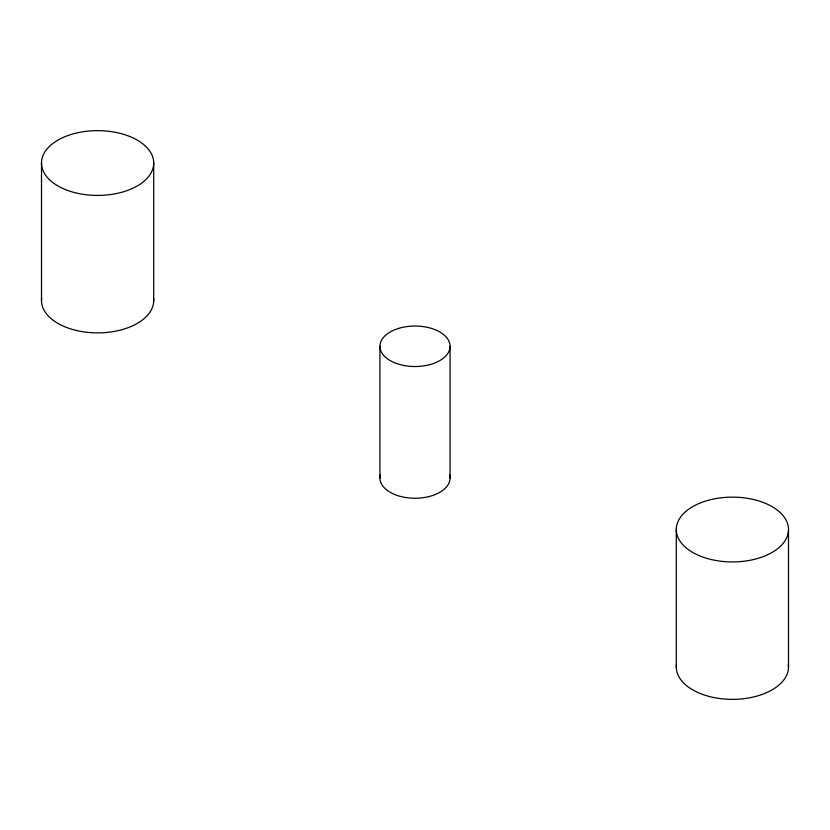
<?xml version="1.0" encoding="UTF-8"?>
<svg xmlns="http://www.w3.org/2000/svg" width="830" height="830" viewBox="0 0 830 830"><rect width="100%" height="100%" fill="white"/><g stroke="black" fill="none" stroke-linecap="round" stroke-linejoin="round"><path stroke-width="1.25" d="M788.5 529.53A56.108 32.391 0 0 1 704.338 557.584A56.108 32.391 0 0 1 704.338 501.476A56.108 32.391 0 0 1 788.5 529.53L788.5 666.967M676.284 529.53L676.284 666.967M450.068 346.286A35.068 20.242 0 0 1 397.466 363.82A35.068 20.242 0 0 1 397.466 328.753A35.068 20.242 0 0 1 450.068 346.286L450.068 477.987M379.933 346.286L379.933 477.987M153.716 163.033A56.108 32.391 0 0 1 69.554 191.087A56.108 32.391 0 0 1 69.554 134.979A56.108 32.391 0 0 1 153.716 163.033L153.716 300.47M41.5 163.033L41.5 300.47M153.56 298.063A56.108 32.391 0 0 1 97.608 332.872A56.108 32.391 0 0 1 41.656 298.063M449.632 474.822A35.068 20.242 0 0 1 415 498.239A35.068 20.242 0 0 1 380.368 474.822M788.344 664.55A56.108 32.391 0 0 1 732.392 699.358A56.108 32.391 0 0 1 676.44 664.55"/></g></svg>
